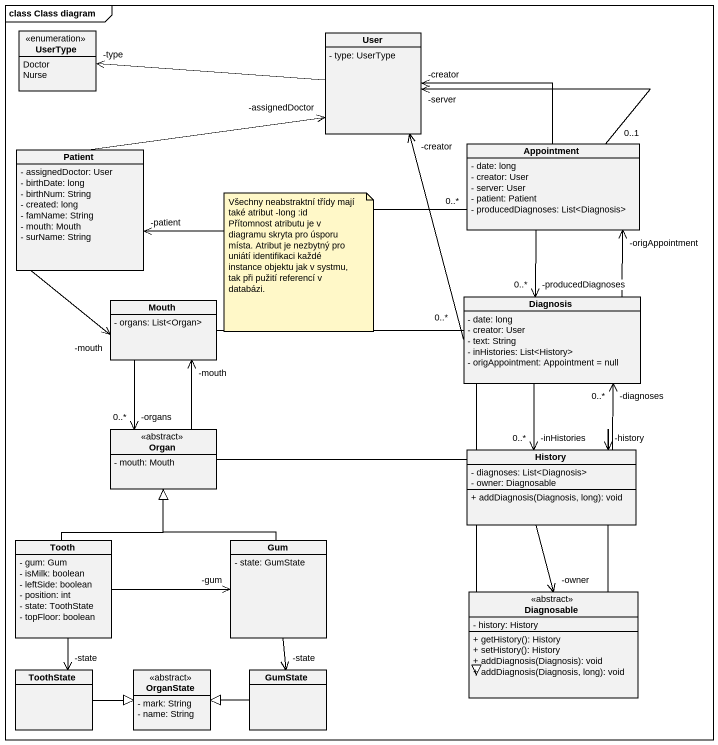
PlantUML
@startuml
mainframe class Class diagram
hide circle
hide empty members
skinparam classAttributeIconSize 0
enum UserType {
  Doctor
  Nurse
}
class User {
  - type: UserType
}
class Patient {
  - assignedDoctor: User
  - birthDate: long
  - birthNum: String
  - created: long
  - famName: String
  - mouth: Mouth
  - surName: String
}
class Appointment {
  - date: long
  - creator: User
  - server: User
  - patient: Patient
  - producedDiagnoses: List<Diagnosis>
}
class Mouth {
  - organs: List<Organ>
}
class Diagnosis {
  - date: long
  - creator: User
  - text: String
  - inHistories: List<History>
  - origAppointment: Appointment = null
}
class Organ <<abstract>> {
  - mouth: Mouth
}
class History {
  - diagnoses: List<Diagnosis>
  - owner: Diagnosable
  + addDiagnosis(Diagnosis, long): void
}
class Tooth {
  - gum: Gum
  - isMilk: boolean
  - leftSide: boolean
  - position: int
  - state: ToothState
  - topFloor: boolean
}
class Gum {
  - state: GumState
}
class Diagnosable <<abstract>> {
  - history: History
  + getHistory(): History
  + setHistory(): History
  + addDiagnosis(Diagnosis): void
  + addDiagnosis(Diagnosis, long): void
}
class ToothState
class OrganState <<abstract>> {
  - mark: String
  - name: String
}
class GumState
User -left-> "-type" UserType
Patient -right-> "-assignedDoctor" User
Patient --> "-mouth" Mouth
Appointment -left-> "-creator" User
Appointment "0..1" -left-> "-server" User
Appointment "0..*" -left-> "-patient" Patient
Appointment --> "-producedDiagnoses\n0..*" Diagnosis
Mouth --> "-organs\n0..*" Organ
Mouth --|> Diagnosable
Diagnosis "0..*" -up-> "-creator" User
Diagnosis -up-> "-origAppointment" Appointment
Diagnosis --> "-inHistories\n0..*" History
Organ -up-> "-mouth" Mouth
Organ -right-|> Diagnosable
History -up-> "-diagnoses\n0..*" Diagnosis
History --> "-owner" Diagnosable
Tooth -up-|> Organ
Tooth -right-> "-gum" Gum
Tooth --> "-state" ToothState
Gum -up-|> Organ
Gum --> "-state" GumState
Diagnosable -up-> "-history" History
ToothState -right-|> OrganState
GumState -left-|> OrganState
note as N1
  Všechny neabstraktní třídy mají také atribut -long :id
  Přítomnost atributu je v diagramu skryta pro úsporu místa. Atribut je nezbytný pro uniátí identifikaci každé instance objektu jak v systmu, tak při pužití referencí v databázi.
end note
@enduml
